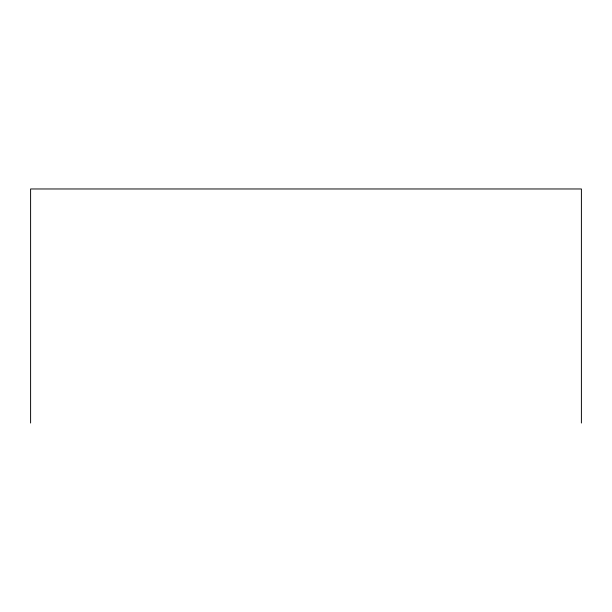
<?xml version="1.0" encoding="UTF-8"?>
<svg xmlns="http://www.w3.org/2000/svg" width="612" height="612" viewBox="0 0 612 612"><rect width="100%" height="100%" fill="white"/><g stroke="black" fill="none" stroke-linecap="round" stroke-linejoin="round"><path stroke-width="0.92" d="M581.4 423.03L581.4 188.97L30.6 188.97L30.6 423.03"/></g></svg>
